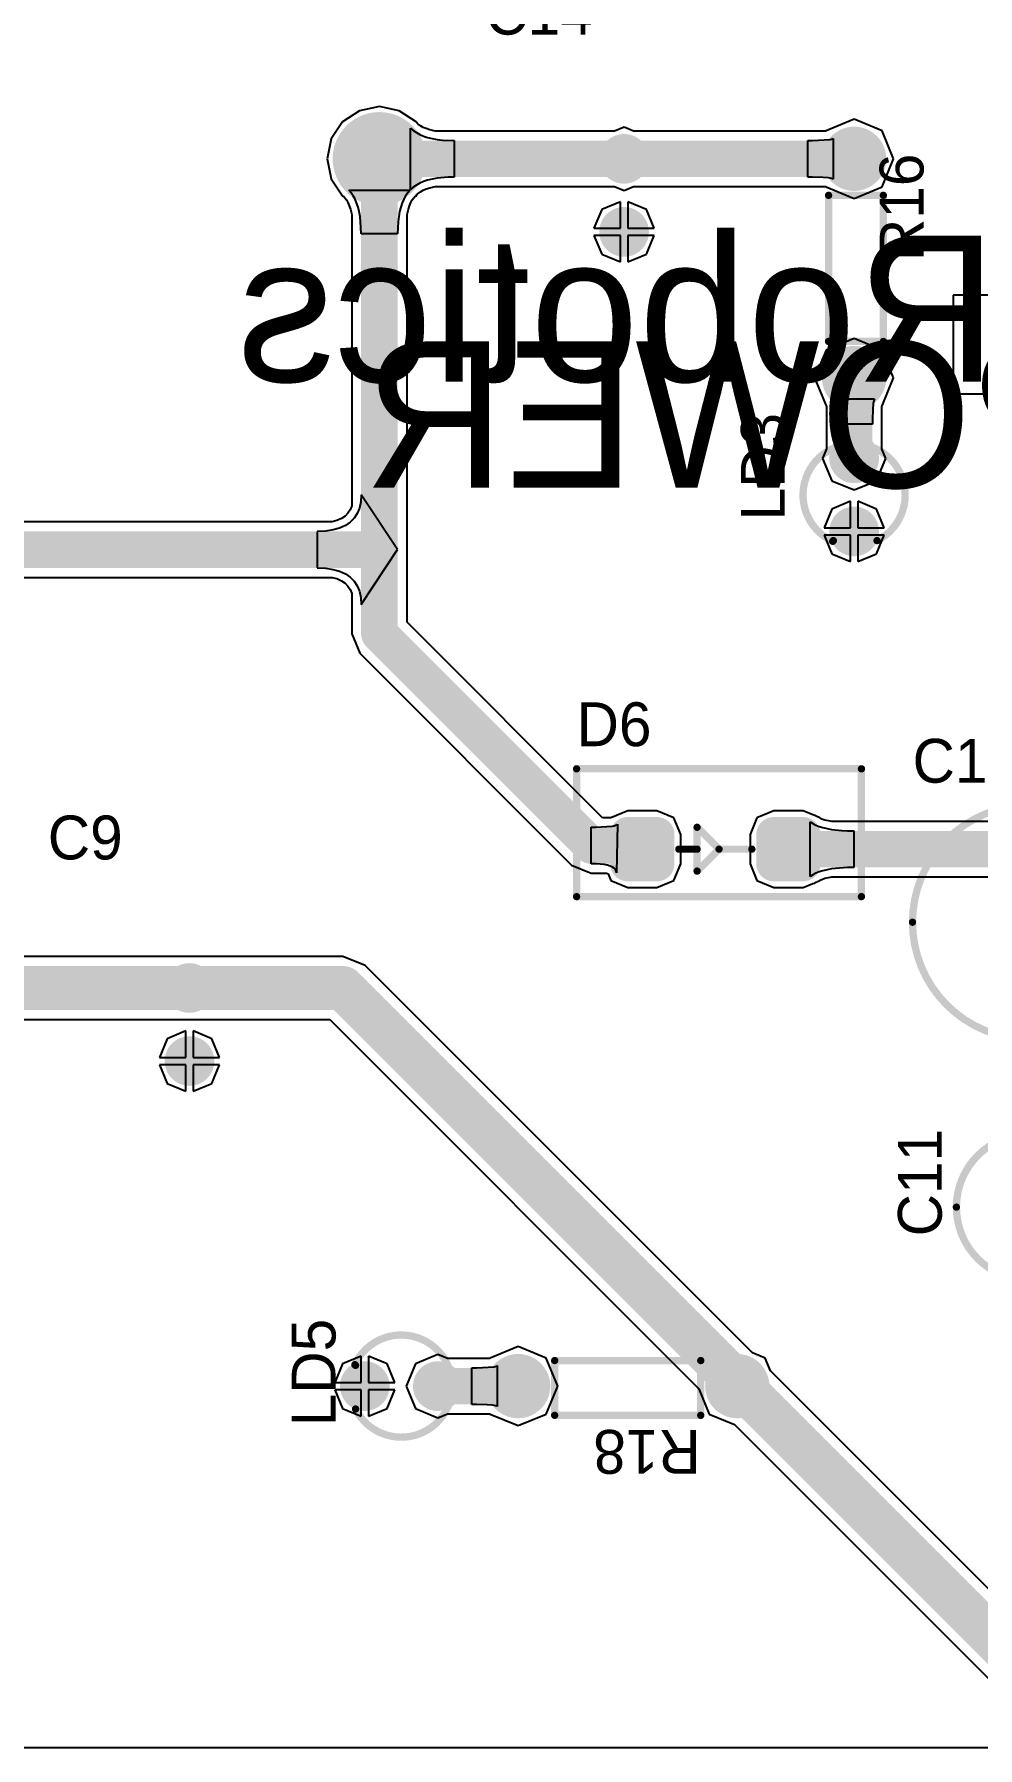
# Model space of a CAD drawing. Header units: millimetres. Extents: x 1 to 6.91, y 1 to 4.95.
# Drawn here: x 3.058 to 4.349, y 1 to 3.345 of the extents above; entities that cross this region are included whole.
import ezdxf

# ---------------------------------------------------------------- set-up
doc = ezdxf.new("R2010")
doc.units = ezdxf.units.MM
doc.header["$MEASUREMENT"] = 0
for name, color, linetype in [('BottomLayer', 5, 'Continuous'), ('BottomSolder', 6, 'Continuous'), ('TopLayer', 1, 'Continuous'), ('TopOverlay', 2, 'Continuous'), ('TopSolder', 216, 'Continuous')]:
    doc.layers.add(name, color=color, linetype=linetype)

msp = doc.modelspace()

# ---------------------------------------------------------------- linework, layer by layer
at = {"layer": 'BottomLayer'}
for p, q in [((3.5027, 3.2409), (3.4795, 3.2255)), ((3.53, 3.2464), (3.5027, 3.2409)), ((3.5573, 3.2409), (3.53, 3.2464)), ((3.5805, 3.2255), (3.5573, 3.2409)), ((3.4795, 3.2255), (3.4641, 3.2023)), ((3.5728, 3.133), (3.5728, 3.217)), ((3.5728, 3.217), (3.5764, 3.2138)), ((3.5764, 3.2138), (3.5806, 3.2109)), ((3.5817, 3.2236), (3.5805, 3.2255)), ((3.5832, 3.2223), (3.5817, 3.2236)), ((3.5863, 3.2201), (3.5832, 3.2223)), ((3.59, 3.2181), (3.5863, 3.2201)), ((3.5942, 3.2163), (3.59, 3.2181)), ((3.5991, 3.2147), (3.5942, 3.2163)), ((3.6046, 3.2133), (3.5991, 3.2147)), ((3.865, 3.2183), (3.8519, 3.2129)), ((3.8781, 3.2129), (3.865, 3.2183)), ((4.18, 3.2291), (4.1417, 3.2133)), ((4.2183, 3.2133), (4.18, 3.2291)), ((3.4641, 3.2023), (3.4586, 3.175)), ((3.5806, 3.2109), (3.5852, 3.2083)), ((3.5852, 3.2083), (3.5904, 3.2061)), ((3.5904, 3.2061), (3.5961, 3.2043)), ((3.5961, 3.2043), (3.6023, 3.2027)), ((3.6023, 3.2027), (3.6091, 3.2015)), ((3.607, 3.2129), (3.6046, 3.2133)), ((3.8519, 3.2129), (3.607, 3.2129)), ((3.6091, 3.2015), (3.6164, 3.2007)), ((3.6164, 3.2007), (3.6325, 3.2)), ((3.6325, 3.2), (3.6325, 3.15)), ((4.1416, 3.2129), (3.8781, 3.2129)), ((4.1168, 3.15), (4.1168, 3.2)), ((4.1168, 3.2), (4.1228, 3.2)), ((4.1228, 3.2), (4.1471, 3.2015)), ((4.1417, 3.2133), (4.1416, 3.2129)), ((4.1471, 3.2015), (4.1491, 3.2019)), ((4.1491, 3.2019), (4.1506, 3.2024)), ((4.1506, 3.2024), (4.1514, 3.203)), ((4.1514, 3.203), (4.1514, 3.147)), ((4.2341, 3.175), (4.2183, 3.2133)), ((3.4586, 3.175), (3.4641, 3.1477)), ((4.2183, 3.1367), (4.2341, 3.175)), ((3.4641, 3.1477), (3.4795, 3.1245)), ((3.5904, 3.1439), (3.5852, 3.1417)), ((3.5961, 3.1458), (3.5904, 3.1439)), ((3.6023, 3.1473), (3.5961, 3.1458)), ((3.6091, 3.1485), (3.6023, 3.1473)), ((3.6242, 3.1498), (3.6091, 3.1485)), ((3.6325, 3.15), (3.6242, 3.1498)), ((4.1228, 3.15), (4.1168, 3.15)), ((4.1375, 3.1495), (4.1228, 3.15)), ((4.1445, 3.1489), (4.1375, 3.1495)), ((4.1471, 3.1485), (4.1445, 3.1489)), ((4.1491, 3.1481), (4.1471, 3.1485)), ((4.1506, 3.1476), (4.1491, 3.1481)), ((4.1514, 3.147), (4.1506, 3.1476)), ((3.4795, 3.1245), (3.4814, 3.1233)), ((3.4814, 3.1233), (3.4827, 3.1218)), ((3.4827, 3.1218), (3.4849, 3.1187)), ((3.4912, 3.1286), (3.488, 3.1322)), ((3.488, 3.1322), (3.572, 3.1322)), ((3.4941, 3.1244), (3.4912, 3.1286)), ((3.4967, 3.1198), (3.4941, 3.1244)), ((3.4989, 3.1146), (3.4967, 3.1198)), ((3.5633, 3.1198), (3.5611, 3.1146)), ((3.5659, 3.1244), (3.5633, 3.1198)), ((3.5688, 3.1286), (3.5659, 3.1244)), ((3.572, 3.1322), (3.5688, 3.1286)), ((3.5764, 3.1362), (3.5728, 3.133)), ((3.5751, 3.1187), (3.5773, 3.1218)), ((3.5806, 3.1391), (3.5764, 3.1362)), ((3.5773, 3.1218), (3.5786, 3.1233)), ((3.5786, 3.1233), (3.5805, 3.1245)), ((3.5805, 3.1245), (3.5817, 3.1264)), ((3.5852, 3.1417), (3.5806, 3.1391)), ((3.5817, 3.1264), (3.5832, 3.1277)), ((3.5832, 3.1277), (3.5863, 3.1299)), ((3.5863, 3.1299), (3.59, 3.1319)), ((3.59, 3.1319), (3.5942, 3.1337)), ((3.5942, 3.1337), (3.5991, 3.1353)), ((3.5991, 3.1353), (3.6046, 3.1367)), ((3.6046, 3.1367), (3.607, 3.1371)), ((3.607, 3.1371), (3.8519, 3.1371)), ((3.8519, 3.1371), (3.865, 3.1317)), ((3.865, 3.1317), (3.8781, 3.1371)), ((3.8781, 3.1371), (4.1416, 3.1371)), ((4.1416, 3.1371), (4.1417, 3.1367)), ((4.1417, 3.1367), (4.18, 3.1209)), ((4.18, 3.1209), (4.2183, 3.1367)), ((3.4849, 3.1187), (3.4869, 3.115)), ((3.4869, 3.115), (3.4887, 3.1108)), ((3.4887, 3.1108), (3.4903, 3.1059)), ((3.4903, 3.1059), (3.4917, 3.1004)), ((3.4917, 3.1004), (3.4921, 3.098)), ((3.4921, 3.098), (3.4921, 2.6999)), ((3.5008, 3.1089), (3.4989, 3.1146)), ((3.5023, 3.1027), (3.5008, 3.1089)), ((3.5035, 3.0959), (3.5023, 3.1027)), ((3.5577, 3.1027), (3.5565, 3.0959)), ((3.5593, 3.1089), (3.5577, 3.1027)), ((3.5611, 3.1146), (3.5593, 3.1089)), ((3.5679, 3.098), (3.5683, 3.1004)), ((3.5679, 2.64), (3.5679, 3.098)), ((3.5683, 3.1004), (3.5697, 3.1059)), ((3.5697, 3.1059), (3.5713, 3.1108)), ((3.5713, 3.1108), (3.5731, 3.115)), ((3.5731, 3.115), (3.5751, 3.1187)), ((3.8344, 3.1056), (3.8238, 3.08)), ((3.86, 3.1162), (3.8344, 3.1056)), ((3.86, 3.08), (3.86, 3.1162)), ((3.8956, 3.1056), (3.87, 3.1162)), ((3.87, 3.1162), (3.87, 3.08)), ((3.9062, 3.08), (3.8956, 3.1056)), ((3.5048, 3.0808), (3.5035, 3.0959)), ((3.505, 3.0725), (3.5048, 3.0808)), ((3.5557, 3.0886), (3.555, 3.0725)), ((3.5565, 3.0959), (3.5557, 3.0886)), ((3.8238, 3.08), (3.86, 3.08)), ((3.87, 3.08), (3.9062, 3.08)), ((3.555, 3.0725), (3.505, 3.0725)), ((3.86, 3.07), (3.8238, 3.07)), ((3.8238, 3.07), (3.8344, 3.0444)), ((3.86, 3.0338), (3.86, 3.07)), ((3.9062, 3.07), (3.87, 3.07)), ((3.87, 3.07), (3.87, 3.0338)), ((3.8956, 3.0444), (3.9062, 3.07)), ((3.8344, 3.0444), (3.86, 3.0338)), ((3.87, 3.0338), (3.8956, 3.0444)), ((6.055, 2.9883), (4.3157, 2.9883)), ((4.3157, 2.9883), (4.3157, 2.8532)), ((4.1417, 2.9133), (4.1259, 2.875)), ((4.18, 2.9291), (4.1417, 2.9133)), ((4.2183, 2.9133), (4.18, 2.9291)), ((4.2341, 2.875), (4.2183, 2.9133)), ((4.1259, 2.875), (4.1417, 2.8367)), ((4.2183, 2.8367), (4.2341, 2.875)), ((4.1526, 2.8456), (4.152, 2.8464)), ((4.152, 2.8464), (4.208, 2.8464)), ((4.1531, 2.8441), (4.1526, 2.8456)), ((4.1535, 2.8421), (4.1531, 2.8441)), ((4.155, 2.8178), (4.1535, 2.8421)), ((4.2061, 2.8395), (4.2055, 2.8325)), ((4.2065, 2.8421), (4.2061, 2.8395)), ((4.2069, 2.8441), (4.2065, 2.8421)), ((4.2074, 2.8456), (4.2069, 2.8441)), ((4.208, 2.8464), (4.2074, 2.8456)), ((4.3157, 2.8532), (6.055, 2.8532)), ((4.1417, 2.8367), (4.1421, 2.8366)), ((4.1421, 2.8366), (4.1421, 2.7781)), ((4.155, 2.8118), (4.155, 2.8178)), ((4.2055, 2.8325), (4.205, 2.8178)), ((4.205, 2.8178), (4.205, 2.8118)), ((4.2179, 2.8366), (4.2183, 2.8367)), ((4.2179, 2.7781), (4.2179, 2.8366)), ((4.205, 2.8118), (4.155, 2.8118)), ((4.1421, 2.7781), (4.1367, 2.765)), ((4.2233, 2.765), (4.2179, 2.7781)), ((4.1367, 2.765), (4.1494, 2.7344)), ((4.2106, 2.7344), (4.2233, 2.765)), ((4.1494, 2.7344), (4.18, 2.7217)), ((4.18, 2.7217), (4.2106, 2.7344)), ((3.4921, 2.6999), (3.4899, 2.6945)), ((3.5044, 2.7055), (3.5026, 2.697)), ((3.505, 2.715), (3.5044, 2.7055)), ((3.555, 2.64), (3.505, 2.715)), ((4.175, 2.7062), (4.1494, 2.6956)), ((4.175, 2.67), (4.175, 2.7062)), ((4.2106, 2.6956), (4.185, 2.7062)), ((4.185, 2.7062), (4.185, 2.67)), ((3.4653, 2.6779), (1.8629, 2.6779)), ((3.4719, 2.6797), (3.4653, 2.6779)), ((3.4781, 2.6825), (3.4719, 2.6797)), ((3.483, 2.6858), (3.4781, 2.6825)), ((3.4869, 2.6898), (3.483, 2.6858)), ((3.49, 2.6775), (3.4834, 2.673)), ((3.4899, 2.6945), (3.4869, 2.6898)), ((3.4954, 2.683), (3.49, 2.6775)), ((3.4996, 2.6895), (3.4954, 2.683)), ((3.5026, 2.697), (3.4996, 2.6895)), ((4.1494, 2.6956), (4.1388, 2.67)), ((4.2212, 2.67), (4.2106, 2.6956)), ((3.4564, 2.6655), (3.445, 2.665)), ((3.445, 2.665), (3.445, 2.615)), ((3.4666, 2.667), (3.4564, 2.6655)), ((3.4756, 2.6695), (3.4666, 2.667)), ((3.4834, 2.673), (3.4756, 2.6695)), ((4.1388, 2.67), (4.175, 2.67)), ((4.175, 2.66), (4.1388, 2.66)), ((4.1388, 2.66), (4.1494, 2.6344)), ((4.175, 2.6238), (4.175, 2.66)), ((4.185, 2.67), (4.2212, 2.67)), ((4.2212, 2.66), (4.185, 2.66)), ((4.185, 2.66), (4.185, 2.6238)), ((4.2106, 2.6344), (4.2212, 2.66)), ((3.505, 2.565), (3.555, 2.64)), ((3.555, 2.64), (3.555, 2.64)), ((3.555, 2.64), (3.555, 2.64)), ((3.555, 2.64), (3.555, 2.64)), ((3.555, 2.64), (3.555, 2.64)), ((3.555, 2.64), (3.555, 2.64)), ((3.555, 2.64), (3.555, 2.64)), ((3.555, 2.64), (3.555, 2.64)), ((3.555, 2.64), (3.555, 2.64)), ((3.555, 2.64), (3.555, 2.64)), ((3.555, 2.64), (3.555, 2.64)), ((3.5679, 2.5407), (3.5679, 2.64)), ((4.1494, 2.6344), (4.175, 2.6238)), ((4.185, 2.6238), (4.2106, 2.6344)), ((3.445, 2.615), (3.4564, 2.6145)), ((3.4564, 2.6145), (3.4666, 2.613)), ((3.4666, 2.613), (3.4756, 2.6105)), ((3.4756, 2.6105), (3.4834, 2.607)), ((3.4834, 2.607), (3.49, 2.6025)), ((1.8307, 2.6021), (3.4653, 2.6021)), ((3.4653, 2.6021), (3.4719, 2.6003)), ((3.4719, 2.6003), (3.4781, 2.5975)), ((3.4781, 2.5975), (3.483, 2.5942)), ((3.483, 2.5942), (3.4869, 2.5902)), ((3.4869, 2.5902), (3.4899, 2.5855)), ((3.4899, 2.5855), (3.4921, 2.5801)), ((3.49, 2.6025), (3.4954, 2.597)), ((3.4921, 2.5801), (3.4921, 2.525)), ((3.4954, 2.597), (3.4996, 2.5905)), ((3.4996, 2.5905), (3.5026, 2.583)), ((3.5026, 2.583), (3.5044, 2.5745)), ((3.5044, 2.5745), (3.505, 2.565)), ((3.8357, 2.2729), (3.5679, 2.5407)), ((3.4921, 2.525), (3.5032, 2.4982)), ((3.5032, 2.4982), (3.7932, 2.2082)), ((3.87, 2.2825), (3.847, 2.273)), ((3.91, 2.2825), (3.87, 2.2825)), ((3.933, 2.273), (3.91, 2.2825)), ((4.07, 2.2825), (4.047, 2.273)), ((4.11, 2.2825), (4.07, 2.2825)), ((4.1236, 2.2769), (4.11, 2.2825)), ((4.1261, 2.2763), (4.1236, 2.2769)), ((4.1281, 2.275), (4.1261, 2.2763)), ((3.82, 2.21), (3.82, 2.26)), ((3.82, 2.26), (3.8262, 2.26)), ((3.8262, 2.26), (3.8486, 2.2615)), ((3.847, 2.2729), (3.8357, 2.2729)), ((3.847, 2.273), (3.847, 2.2729)), ((3.8486, 2.2615), (3.8513, 2.262)), ((3.8513, 2.262), (3.8534, 2.2627)), ((3.8534, 2.2627), (3.8549, 2.2634)), ((3.8558, 2.2642), (3.8546, 2.1976)), ((3.8549, 2.2634), (3.8558, 2.2642)), ((3.9425, 2.25), (3.933, 2.273)), ((4.047, 2.273), (4.0375, 2.25)), ((4.12, 2.1926), (4.12, 2.2674)), ((4.12, 2.2674), (4.1235, 2.265)), ((4.1235, 2.265), (4.1276, 2.2629)), ((4.1276, 2.2629), (4.1321, 2.2611)), ((4.133, 2.273), (4.1281, 2.275)), ((4.1321, 2.2611), (4.1373, 2.2595)), ((4.1332, 2.2723), (4.133, 2.273)), ((4.1358, 2.2713), (4.1332, 2.2723)), ((4.1401, 2.2699), (4.1358, 2.2713)), ((4.1373, 2.2595), (4.1429, 2.2581)), ((4.1451, 2.2687), (4.1401, 2.2699)), ((4.1429, 2.2581), (4.1491, 2.257)), ((4.1496, 2.2679), (4.1451, 2.2687)), ((4.1491, 2.257), (4.1632, 2.2555)), ((4.3816, 2.2679), (4.1496, 2.2679)), ((4.1632, 2.2555), (4.171, 2.2551)), ((4.171, 2.2551), (4.1794, 2.255)), ((4.1794, 2.255), (4.1794, 2.205)), ((3.9425, 2.21), (3.9425, 2.25)), ((4.0375, 2.25), (4.0375, 2.21)), ((3.7932, 2.2082), (3.82, 2.1971)), ((3.8266, 2.2099), (3.82, 2.21)), ((3.8325, 2.2095), (3.8266, 2.2099)), ((3.8377, 2.2089), (3.8325, 2.2095)), ((3.8422, 2.208), (3.8377, 2.2089)), ((3.846, 2.2069), (3.8422, 2.208)), ((3.8492, 2.2055), (3.846, 2.2069)), ((3.8516, 2.2039), (3.8492, 2.2055)), ((3.933, 2.187), (3.9425, 2.21)), ((4.0375, 2.21), (4.047, 2.187)), ((4.171, 2.2049), (4.1491, 2.203)), ((4.1794, 2.205), (4.171, 2.2049)), ((3.82, 2.1971), (3.841, 2.1971)), ((3.841, 2.1971), (3.8423, 2.1967)), ((3.8423, 2.1967), (3.8432, 2.1963)), ((3.8432, 2.1963), (3.847, 2.187)), ((3.847, 2.187), (3.87, 2.1775)), ((3.8533, 2.2021), (3.8516, 2.2039)), ((3.8543, 2.2), (3.8533, 2.2021)), ((3.8546, 2.1976), (3.8543, 2.2)), ((3.91, 2.1775), (3.933, 2.187)), ((4.047, 2.187), (4.07, 2.1775)), ((4.11, 2.1775), (4.1236, 2.1831)), ((4.1235, 2.195), (4.12, 2.1926)), ((4.1276, 2.1971), (4.1235, 2.195)), ((4.1236, 2.1831), (4.1261, 2.1837)), ((4.1261, 2.1837), (4.1281, 2.185)), ((4.1321, 2.1989), (4.1276, 2.1971)), ((4.1281, 2.185), (4.133, 2.187)), ((4.1373, 2.2005), (4.1321, 2.1989)), ((4.133, 2.187), (4.1332, 2.1877)), ((4.1332, 2.1877), (4.1358, 2.1887)), ((4.1358, 2.1887), (4.1401, 2.1901)), ((4.1429, 2.2019), (4.1373, 2.2005)), ((4.1401, 2.1901), (4.1451, 2.1913)), ((4.1491, 2.203), (4.1429, 2.2019)), ((4.1451, 2.1913), (4.1496, 2.1921)), ((4.1496, 2.1921), (4.3816, 2.1921)), ((3.87, 2.1775), (3.91, 2.1775)), ((4.07, 2.1775), (4.11, 2.1775)), ((3.48, 2.0833), (2.9861, 2.0833)), ((3.5106, 2.0706), (3.48, 2.0833)), ((4.0407, 1.5406), (3.5106, 2.0706)), ((2.9861, 1.9967), (3.4621, 1.9967)), ((3.4621, 1.9967), (3.9674, 1.4914)), ((3.2394, 1.9706), (3.2288, 1.945)), ((3.265, 1.9812), (3.2394, 1.9706)), ((3.265, 1.945), (3.265, 1.9812)), ((3.3006, 1.9706), (3.275, 1.9812)), ((3.275, 1.9812), (3.275, 1.945)), ((3.3112, 1.945), (3.3006, 1.9706)), ((3.2288, 1.945), (3.265, 1.945)), ((3.265, 1.935), (3.2288, 1.935)), ((3.2288, 1.935), (3.2394, 1.9094)), ((3.265, 1.8988), (3.265, 1.935)), ((3.275, 1.945), (3.3112, 1.945)), ((3.3112, 1.935), (3.275, 1.935)), ((3.275, 1.935), (3.275, 1.8988)), ((3.3006, 1.9094), (3.3112, 1.935)), ((3.2394, 1.9094), (3.265, 1.8988)), ((3.275, 1.8988), (3.3006, 1.9094)), ((3.72, 1.5491), (3.6817, 1.5333)), ((3.7583, 1.5333), (3.72, 1.5491)), ((3.4794, 1.5256), (3.4688, 1.5)), ((3.505, 1.5362), (3.4794, 1.5256)), ((3.505, 1.5), (3.505, 1.5362)), ((3.5406, 1.5256), (3.515, 1.5362)), ((3.515, 1.5362), (3.515, 1.5)), ((3.5512, 1.5), (3.5406, 1.5256)), ((3.5794, 1.5256), (3.5667, 1.495)), ((3.61, 1.5383), (3.5794, 1.5256)), ((3.6231, 1.5329), (3.61, 1.5383)), ((3.6816, 1.5329), (3.6231, 1.5329)), ((3.6817, 1.5333), (3.6816, 1.5329)), ((3.7741, 1.495), (3.7583, 1.5333)), ((4.0583, 1.5333), (4.0407, 1.5406)), ((4.0656, 1.5157), (4.0583, 1.5333)), ((3.6568, 1.47), (3.6568, 1.52)), ((3.6568, 1.52), (3.6628, 1.52)), ((3.6628, 1.52), (3.6871, 1.5215)), ((3.6871, 1.5215), (3.6891, 1.5219)), ((3.6891, 1.5219), (3.6906, 1.5224)), ((3.6906, 1.5224), (3.6914, 1.523)), ((3.6914, 1.523), (3.6914, 1.467)), ((4.4429, 1.1383), (4.0656, 1.5157)), ((3.4688, 1.5), (3.505, 1.5)), ((3.505, 1.49), (3.4688, 1.49)), ((3.4688, 1.49), (3.4794, 1.4644)), ((3.505, 1.4538), (3.505, 1.49)), ((3.515, 1.5), (3.5512, 1.5)), ((3.5512, 1.49), (3.515, 1.49)), ((3.515, 1.49), (3.515, 1.4538)), ((3.5406, 1.4644), (3.5512, 1.49)), ((3.5667, 1.495), (3.5794, 1.4644)), ((3.7583, 1.4567), (3.7741, 1.495)), ((3.9674, 1.4914), (3.9817, 1.4567)), ((3.4794, 1.4644), (3.505, 1.4538)), ((3.515, 1.4538), (3.5406, 1.4644)), ((3.5794, 1.4644), (3.61, 1.4517)), ((3.61, 1.4517), (3.6231, 1.4571)), ((3.6231, 1.4571), (3.6816, 1.4571)), ((3.6628, 1.47), (3.6568, 1.47)), ((3.6775, 1.4695), (3.6628, 1.47)), ((3.6845, 1.4689), (3.6775, 1.4695)), ((3.6816, 1.4571), (3.6817, 1.4567)), ((3.6817, 1.4567), (3.72, 1.4409)), ((3.6871, 1.4685), (3.6845, 1.4689)), ((3.6891, 1.4681), (3.6871, 1.4685)), ((3.6906, 1.4676), (3.6891, 1.4681)), ((3.6914, 1.467), (3.6906, 1.4676)), ((3.72, 1.4409), (3.7583, 1.4567)), ((3.9817, 1.4567), (4.0164, 1.4424)), ((4.0164, 1.4424), (4.3944, 1.0644)), ((6.91, 1), (1, 1))]:
    msp.add_line(p, q, dxfattribs=at)
for points, const_width in [([(3.5, 3.175, 1), (3.56, 3.175, 1)], 0.06), ([(4.16, 3.175, 1), (4.2, 3.175, 1)], 0.04), ([(3.5175, 3.175, 1), (3.5425, 3.175, 1)], 0.025), ([(3.5175, 3.175, 1), (3.5425, 3.175, 1)], 0.025), ([(3.85, 3.175, 1), (3.88, 3.175, 1)], 0.03), ([(3.8525, 3.175, 1), (3.8775, 3.175, 1)], 0.025), ([(3.8525, 3.175, 1), (3.8775, 3.175, 1)], 0.025), ([(4.1675, 3.175, 1), (4.1925, 3.175, 1)], 0.025), ([(3.85, 3.075, 1), (3.88, 3.075, 1)], 0.03), ([(4.16, 2.875, 1), (4.2, 2.875, 1)], 0.04), ([(4.1675, 2.875, 1), (4.1925, 2.875, 1)], 0.025), ([(4.165, 2.765, 1), (4.195, 2.765, 1)], 0.03), ([(4.1675, 2.765, 1), (4.1925, 2.765, 1)], 0.025), ([(4.165, 2.665, 1), (4.195, 2.665, 1)], 0.03), ([(3.5175, 2.64, 1), (3.5425, 2.64, 1)], 0.025), ([(3.5175, 2.64, 1), (3.5425, 2.64, 1)], 0.025), ([(3.5175, 2.64, 1), (3.5425, 2.64, 1)], 0.025), ([(3.5175, 2.525, 1), (3.5425, 2.525, 1)], 0.025), ([(3.5175, 2.525, 1), (3.5425, 2.525, 1)], 0.025), ([(3.8075, 2.235, 1), (3.8325, 2.235, 1)], 0.025), ([(3.8075, 2.235, 1), (3.8325, 2.235, 1)], 0.025), ([(3.86, 2.25, 1), (3.88, 2.25, 1)], 0.02), ([(3.8725, 2.235, 1), (3.8975, 2.235, 1)], 0.025), ([(3.8725, 2.235, 1), (3.8975, 2.235, 1)], 0.025), ([(3.8775, 2.23, 1), (3.9025, 2.23, 1)], 0.025), ([(3.9, 2.25, 1), (3.92, 2.25, 1)], 0.02), ([(4.06, 2.25, 1), (4.08, 2.25, 1)], 0.02), ([(4.0775, 2.23, 1), (4.1025, 2.23, 1)], 0.025), ([(4.1, 2.25, 1), (4.12, 2.25, 1)], 0.02), ([(3.86, 2.21, 1), (3.88, 2.21, 1)], 0.02), ([(3.9, 2.21, 1), (3.92, 2.21, 1)], 0.02), ([(4.06, 2.21, 1), (4.08, 2.21, 1)], 0.02), ([(4.1, 2.21, 1), (4.12, 2.21, 1)], 0.02), ([(3.255, 2.04, 1), (3.285, 2.04, 1)], 0.03), ([(3.255, 2.04, 1), (3.285, 2.04, 1)], 0.03), ([(3.255, 2.04, 1), (3.285, 2.04, 1)], 0.03), ([(3.465, 2.04, 1), (3.495, 2.04, 1)], 0.03), ([(3.465, 2.04, 1), (3.495, 2.04, 1)], 0.03), ([(3.255, 1.94, 1), (3.285, 1.94, 1)], 0.03), ([(3.495, 1.495, 1), (3.525, 1.495, 1)], 0.03), ([(3.595, 1.495, 1), (3.625, 1.495, 1)], 0.03), ([(3.7, 1.495, 1), (3.74, 1.495, 1)], 0.04), ([(4, 1.495, 1), (4.04, 1.495, 1)], 0.04), ([(3.5975, 1.495, 1), (3.6225, 1.495, 1)], 0.025), ([(3.7075, 1.495, 1), (3.7325, 1.495, 1)], 0.025)]:
    msp.add_lwpolyline(points, format="xyb", close=True, dxfattribs=dict(at, const_width=const_width))
for points, const_width in [([(3.53, 3.175), (3.865, 3.175)], 0.05), ([(3.53, 2.64), (3.53, 3.175)], 0.05), ([(3.865, 3.175), (4.18, 3.175)], 0.05), ([(4.18, 2.765), (4.18, 2.875)], 0.05), ([(1.825, 2.64), (3.53, 2.64)], 0.05), ([(3.53, 2.525), (3.53, 2.64)], 0.05), ([(3.53, 2.525), (3.82, 2.235)], 0.05), ([(3.82, 2.235), (3.885, 2.235)], 0.05), ([(3.885, 2.235), (3.89, 2.23)], 0.05), ([(4.09, 2.23), (4.42, 2.23)], 0.05), ([(2.96, 2.04), (3.27, 2.04)], 0.06), ([(3.27, 2.04), (3.48, 2.04)], 0.06), ([(3.48, 2.04), (4.425, 1.095)], 0.06), ([(3.61, 1.495), (3.72, 1.495)], 0.05)]:
    msp.add_lwpolyline(points, dxfattribs=dict(at, const_width=const_width))
for points in [[(3.87, 2.19), (3.91, 2.19), (3.87, 2.27), (3.91, 2.27)], [(4.07, 2.19), (4.11, 2.19), (4.07, 2.27), (4.11, 2.27)], [(3.85, 2.21), (3.93, 2.21), (3.85, 2.25), (3.93, 2.25)], [(4.05, 2.21), (4.13, 2.21), (4.05, 2.25), (4.13, 2.25)]]:
    msp.add_solid(points, dxfattribs=at)
at = {"layer": 'BottomSolder'}
for points, const_width in [([(3.498, 3.175, 1), (3.562, 3.175, 1)], 0.064), ([(4.158, 3.175, 1), (4.202, 3.175, 1)], 0.044), ([(3.848, 3.175, 1), (3.882, 3.175, 1)], 0.034), ([(3.848, 3.075, 1), (3.882, 3.075, 1)], 0.034), ([(4.158, 2.875, 1), (4.202, 2.875, 1)], 0.044), ([(4.163, 2.765, 1), (4.197, 2.765, 1)], 0.034), ([(4.163, 2.665, 1), (4.197, 2.665, 1)], 0.034), ([(3.858, 2.25, 1), (3.882, 2.25, 1)], 0.024), ([(3.898, 2.25, 1), (3.922, 2.25, 1)], 0.024), ([(4.058, 2.25, 1), (4.082, 2.25, 1)], 0.024), ([(4.098, 2.25, 1), (4.122, 2.25, 1)], 0.024), ([(3.858, 2.21, 1), (3.882, 2.21, 1)], 0.024), ([(3.898, 2.21, 1), (3.922, 2.21, 1)], 0.024), ([(4.058, 2.21, 1), (4.082, 2.21, 1)], 0.024), ([(4.098, 2.21, 1), (4.122, 2.21, 1)], 0.024), ([(3.253, 2.04, 1), (3.287, 2.04, 1)], 0.034), ([(3.253, 1.94, 1), (3.287, 1.94, 1)], 0.034), ([(3.493, 1.495, 1), (3.527, 1.495, 1)], 0.034), ([(3.593, 1.495, 1), (3.627, 1.495, 1)], 0.034), ([(3.698, 1.495, 1), (3.742, 1.495, 1)], 0.044), ([(3.998, 1.495, 1), (4.042, 1.495, 1)], 0.044)]:
    msp.add_lwpolyline(points, format="xyb", close=True, dxfattribs=dict(at, const_width=const_width))
for points in [[(3.87, 2.186), (3.91, 2.186), (3.87, 2.274), (3.91, 2.274)], [(4.07, 2.186), (4.11, 2.186), (4.07, 2.274), (4.11, 2.274)], [(3.846, 2.21), (3.934, 2.21), (3.846, 2.25), (3.934, 2.25)], [(4.046, 2.21), (4.134, 2.21), (4.046, 2.25), (4.134, 2.25)]]:
    msp.add_solid(points, dxfattribs=at)
at = {"layer": 'TopLayer'}
for points, const_width in [([(3.5, 3.175, 1), (3.56, 3.175, 1)], 0.06), ([(4.16, 3.175, 1), (4.2, 3.175, 1)], 0.04), ([(3.85, 3.175, 1), (3.88, 3.175, 1)], 0.03), ([(3.85, 3.075, 1), (3.88, 3.075, 1)], 0.03), ([(4.16, 2.875, 1), (4.2, 2.875, 1)], 0.04), ([(4.165, 2.765, 1), (4.195, 2.765, 1)], 0.03), ([(4.165, 2.665, 1), (4.195, 2.665, 1)], 0.03), ([(3.86, 2.25, 1), (3.88, 2.25, 1)], 0.02), ([(3.9, 2.25, 1), (3.92, 2.25, 1)], 0.02), ([(4.06, 2.25, 1), (4.08, 2.25, 1)], 0.02), ([(4.1, 2.25, 1), (4.12, 2.25, 1)], 0.02), ([(3.86, 2.21, 1), (3.88, 2.21, 1)], 0.02), ([(3.9, 2.21, 1), (3.92, 2.21, 1)], 0.02), ([(4.06, 2.21, 1), (4.08, 2.21, 1)], 0.02), ([(4.1, 2.21, 1), (4.12, 2.21, 1)], 0.02), ([(3.255, 2.04, 1), (3.285, 2.04, 1)], 0.03), ([(3.255, 1.94, 1), (3.285, 1.94, 1)], 0.03), ([(3.495, 1.495, 1), (3.525, 1.495, 1)], 0.03), ([(3.595, 1.495, 1), (3.625, 1.495, 1)], 0.03), ([(3.7, 1.495, 1), (3.74, 1.495, 1)], 0.04), ([(4, 1.495, 1), (4.04, 1.495, 1)], 0.04)]:
    msp.add_lwpolyline(points, format="xyb", close=True, dxfattribs=dict(at, const_width=const_width))
for points in [[(3.87, 2.19), (3.91, 2.19), (3.87, 2.27), (3.91, 2.27)], [(4.07, 2.19), (4.11, 2.19), (4.07, 2.27), (4.11, 2.27)], [(3.85, 2.21), (3.93, 2.21), (3.85, 2.25), (3.93, 2.25)], [(4.05, 2.21), (4.13, 2.21), (4.05, 2.25), (4.13, 2.25)]]:
    msp.add_solid(points, dxfattribs=at)
at = {"layer": 'TopOverlay', "const_width": 0.01}
for points in [[(4.145, 2.925), (4.145, 3.125)], [(4.145, 3.125), (4.22, 3.125)], [(4.22, 2.925), (4.22, 3.125)], [(4.145, 2.925), (4.22, 2.925)], [(4.1507, 2.6514), (4.1516, 2.6524)], [(4.1516, 2.6524), (4.2113, 2.6524)], [(3.8, 2.165), (3.8, 2.34)], [(3.8, 2.34), (4.19, 2.34)], [(4.19, 2.165), (4.19, 2.34)], [(3.965, 2.26), (3.995, 2.23)], [(3.965, 2.2), (3.965, 2.26)], [(3.94, 2.23), (3.965, 2.23)], [(3.965, 2.2), (3.995, 2.23)], [(3.995, 2.23), (4.04, 2.23)], [(3.8, 2.165), (4.19, 2.165)], [(3.4964, 1.5243), (3.4974, 1.5234)], [(3.4974, 1.4637), (3.4974, 1.5234)], [(3.77, 1.53), (3.97, 1.53)], [(3.77, 1.455), (3.77, 1.53)], [(3.97, 1.455), (3.97, 1.53)], [(3.77, 1.455), (3.97, 1.455)]]:
    msp.add_lwpolyline(points, dxfattribs=at)
at = {"layer": 'TopOverlay'}
for points, const_width in [([(4.1425, 3.125, 1), (4.1475, 3.125, 1)], 0.005), ([(4.1425, 3.125, 1), (4.1475, 3.125, 1)], 0.005), ([(4.2175, 3.125, 1), (4.2225, 3.125, 1)], 0.005), ([(4.2175, 3.125, 1), (4.2225, 3.125, 1)], 0.005), ([(4.1425, 2.925, 1), (4.1475, 2.925, 1)], 0.005), ([(4.1425, 2.925, 1), (4.1475, 2.925, 1)], 0.005), ([(4.2175, 2.925, 1), (4.2225, 2.925, 1)], 0.005), ([(4.2175, 2.925, 1), (4.2225, 2.925, 1)], 0.005), ([(4.1482, 2.6514, 1), (4.1532, 2.6514, 1)], 0.005), ([(4.1482, 2.6514, 1), (4.1532, 2.6514, 1)], 0.005), ([(4.1491, 2.6524, 1), (4.1541, 2.6524, 1)], 0.005), ([(4.1491, 2.6524, 1), (4.1541, 2.6524, 1)], 0.005), ([(4.2088, 2.6524, 1), (4.2138, 2.6524, 1)], 0.005), ([(4.2088, 2.6524, 1), (4.2138, 2.6524, 1)], 0.005), ([(3.7975, 2.34, 1), (3.8025, 2.34, 1)], 0.005), ([(3.7975, 2.34, 1), (3.8025, 2.34, 1)], 0.005), ([(4.1875, 2.34, 1), (4.1925, 2.34, 1)], 0.005), ([(4.1875, 2.34, 1), (4.1925, 2.34, 1)], 0.005), ([(4.5801, 2.13, 1), (4.2599, 2.13, 1)], 0.01), ([(3.9625, 2.26, 1), (3.9675, 2.26, 1)], 0.005), ([(3.9625, 2.26, 1), (3.9675, 2.26, 1)], 0.005), ([(3.9375, 2.23, 1), (3.9425, 2.23, 1)], 0.005), ([(3.9625, 2.23, 1), (3.9675, 2.23, 1)], 0.005), ([(3.9925, 2.23, 1), (3.9975, 2.23, 1)], 0.005), ([(3.9925, 2.23, 1), (3.9975, 2.23, 1)], 0.005), ([(3.9925, 2.23, 1), (3.9975, 2.23, 1)], 0.005), ([(4.0375, 2.23, 1), (4.0425, 2.23, 1)], 0.005), ([(3.9625, 2.2, 1), (3.9675, 2.2, 1)], 0.005), ([(3.9625, 2.2, 1), (3.9675, 2.2, 1)], 0.005), ([(3.7975, 2.165, 1), (3.8025, 2.165, 1)], 0.005), ([(3.7975, 2.165, 1), (3.8025, 2.165, 1)], 0.005), ([(4.1875, 2.165, 1), (4.1925, 2.165, 1)], 0.005), ([(4.1875, 2.165, 1), (4.1925, 2.165, 1)], 0.005), ([(4.2574, 2.13, 1), (4.2624, 2.13, 1)], 0.005), ([(4.52, 1.74, 1), (4.32, 1.74, 1)], 0.01), ([(4.3175, 1.74, 1), (4.3225, 1.74, 1)], 0.005), ([(3.4939, 1.5243, 1), (3.4989, 1.5243, 1)], 0.005), ([(3.4939, 1.5243, 1), (3.4989, 1.5243, 1)], 0.005), ([(3.4949, 1.5234, 1), (3.4999, 1.5234, 1)], 0.005), ([(3.4949, 1.5234, 1), (3.4999, 1.5234, 1)], 0.005), ([(3.7675, 1.53, 1), (3.7725, 1.53, 1)], 0.005), ([(3.7675, 1.53, 1), (3.7725, 1.53, 1)], 0.005), ([(3.9675, 1.53, 1), (3.9725, 1.53, 1)], 0.005), ([(3.9675, 1.53, 1), (3.9725, 1.53, 1)], 0.005), ([(3.4949, 1.4637, 1), (3.4999, 1.4637, 1)], 0.005), ([(3.4949, 1.4637, 1), (3.4999, 1.4637, 1)], 0.005), ([(3.7675, 1.455, 1), (3.7725, 1.455, 1)], 0.005), ([(3.7675, 1.455, 1), (3.7725, 1.455, 1)], 0.005), ([(3.9675, 1.455, 1), (3.9725, 1.455, 1)], 0.005), ([(3.9675, 1.455, 1), (3.9725, 1.455, 1)], 0.005)]:
    msp.add_lwpolyline(points, format="xyb", close=True, dxfattribs=dict(at, const_width=const_width))
at = {"layer": 'TopOverlay', "const_width": 0.01}
for points in [[(4.1507, 2.6514, -4.389087), (4.2113, 2.6524)], [(3.4964, 1.5243, -4.389087), (3.4974, 1.4637)]]:
    msp.add_lwpolyline(points, format="xyb", dxfattribs=at)
at = {"layer": 'TopSolder'}
for points, const_width in [([(3.498, 3.175, 1), (3.562, 3.175, 1)], 0.064), ([(4.158, 3.175, 1), (4.202, 3.175, 1)], 0.044), ([(3.848, 3.175, 1), (3.882, 3.175, 1)], 0.034), ([(3.848, 3.075, 1), (3.882, 3.075, 1)], 0.034), ([(4.158, 2.875, 1), (4.202, 2.875, 1)], 0.044), ([(4.163, 2.765, 1), (4.197, 2.765, 1)], 0.034), ([(4.163, 2.665, 1), (4.197, 2.665, 1)], 0.034), ([(3.858, 2.25, 1), (3.882, 2.25, 1)], 0.024), ([(3.898, 2.25, 1), (3.922, 2.25, 1)], 0.024), ([(4.058, 2.25, 1), (4.082, 2.25, 1)], 0.024), ([(4.098, 2.25, 1), (4.122, 2.25, 1)], 0.024), ([(3.858, 2.21, 1), (3.882, 2.21, 1)], 0.024), ([(3.898, 2.21, 1), (3.922, 2.21, 1)], 0.024), ([(4.058, 2.21, 1), (4.082, 2.21, 1)], 0.024), ([(4.098, 2.21, 1), (4.122, 2.21, 1)], 0.024), ([(3.253, 2.04, 1), (3.287, 2.04, 1)], 0.034), ([(3.253, 1.94, 1), (3.287, 1.94, 1)], 0.034), ([(3.493, 1.495, 1), (3.527, 1.495, 1)], 0.034), ([(3.593, 1.495, 1), (3.627, 1.495, 1)], 0.034), ([(3.698, 1.495, 1), (3.742, 1.495, 1)], 0.044), ([(3.998, 1.495, 1), (4.042, 1.495, 1)], 0.044)]:
    msp.add_lwpolyline(points, format="xyb", close=True, dxfattribs=dict(at, const_width=const_width))
for points in [[(3.87, 2.186), (3.91, 2.186), (3.87, 2.274), (3.91, 2.274)], [(4.07, 2.186), (4.11, 2.186), (4.07, 2.274), (4.11, 2.274)], [(3.846, 2.21), (3.934, 2.21), (3.846, 2.25), (3.934, 2.25)], [(4.046, 2.21), (4.134, 2.21), (4.046, 2.25), (4.134, 2.25)]]:
    msp.add_solid(points, dxfattribs=at)

# ---------------------------------------------------------------- texts
at = {"layer": 'BottomLayer', "text_generation_flag": 2}
for s, p in [('WE - SHARE Robotics ', (6.04, 2.87)), ('UNLIMITED POWER', (6.035, 2.725))]:
    msp.add_text(s, height=0.2, rotation=360, dxfattribs=at).set_placement(p)
at = {"layer": 'TopOverlay'}
for s, p in [('C14', (3.675, 3.345)), ('D6', (3.8, 2.371)), ('C10', (4.26, 2.321)), ('C9', (3.076, 2.216))]:
    msp.add_text(s, height=0.06, dxfattribs=at).set_placement(p)
for s, rotation, p in [('R16', 90, (4.275, 3.035)), ('LD3', 90, (4.085, 2.68)), ('C11', 90, (4.3, 1.7)), ('LD5', 90, (3.47, 1.44)), ('R18', 180, (3.97, 1.435))]:
    msp.add_text(s, height=0.06, rotation=rotation, dxfattribs=at).set_placement(p)

doc.saveas('drawing.dxf')
